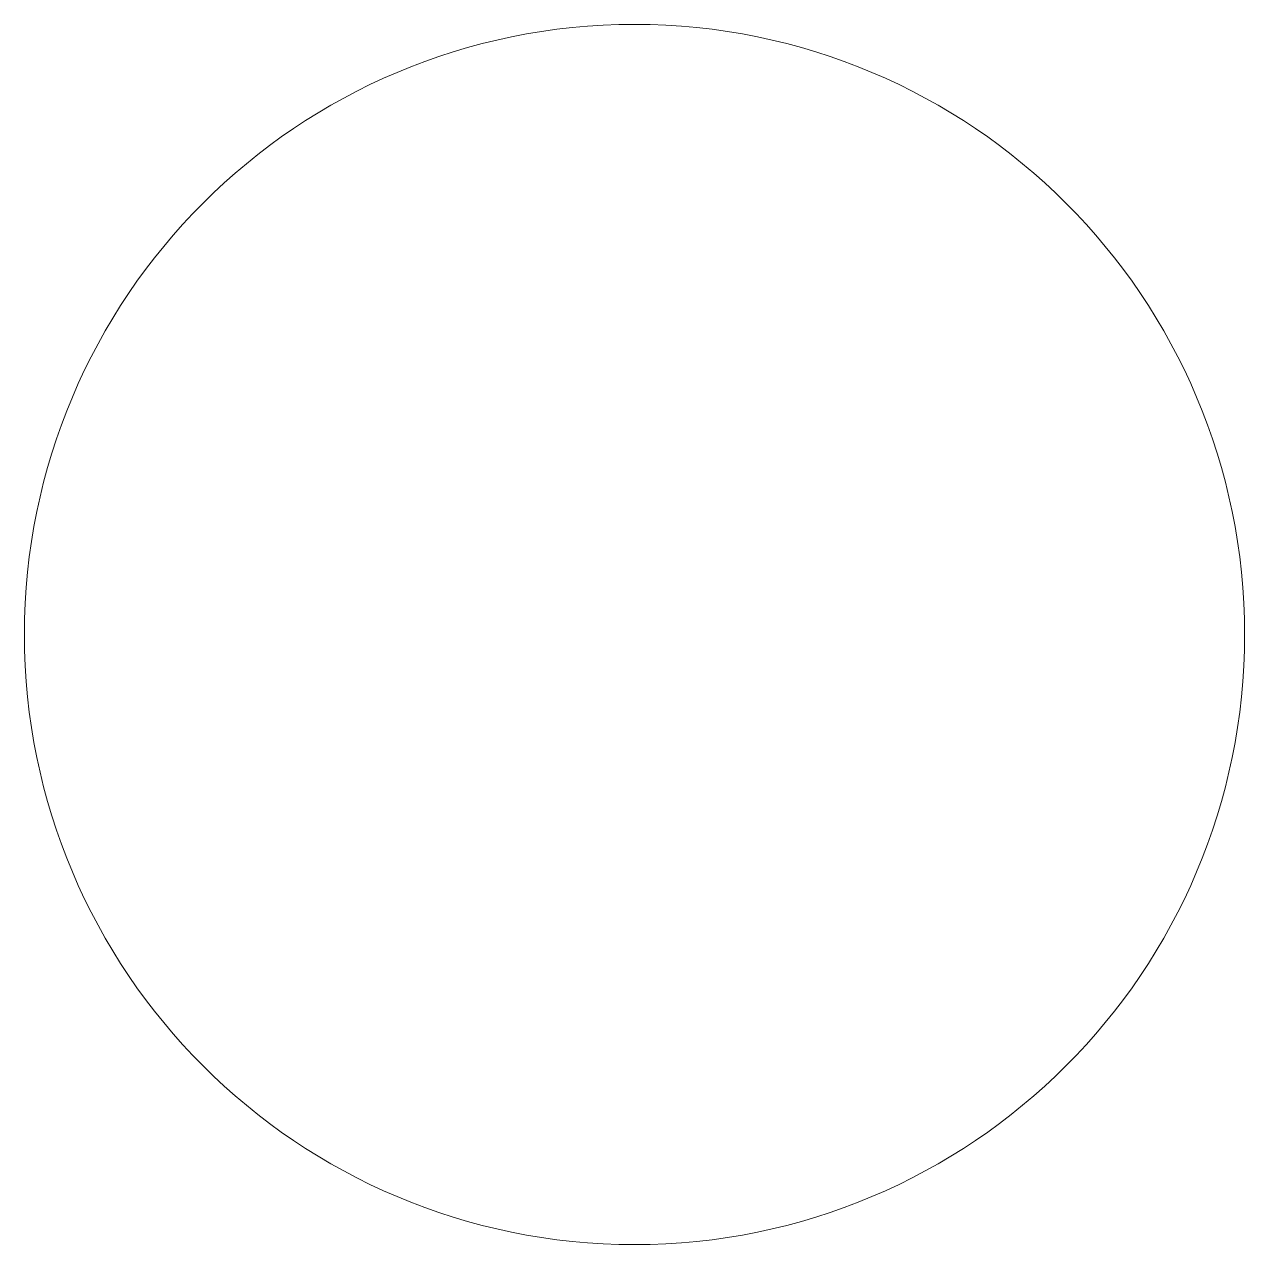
# Model space of a CAD drawing. Extents: x -75 to 75, y -75 to 75.
import ezdxf

# ---------------------------------------------------------------- set-up
doc = ezdxf.new("R2010")
doc.units = 0
doc.layers.get('0').update_dxf_attribs({"linetype": 'CONTINUOUS', "lineweight": 5, "true_color": 0xffffff})

# ---------------------------------------------------------------- blocks, each defined once
blk = doc.blocks.new('BODY015')
at = {"color": 0}
blk.add_circle((0, 0), 75, dxfattribs=at)

msp = doc.modelspace()

# ---------------------------------------------------------------- block references
at = {"color": 0}
msp.add_blockref('BODY015', (0, 0), dxfattribs=at)

doc.saveas('drawing.dxf')
